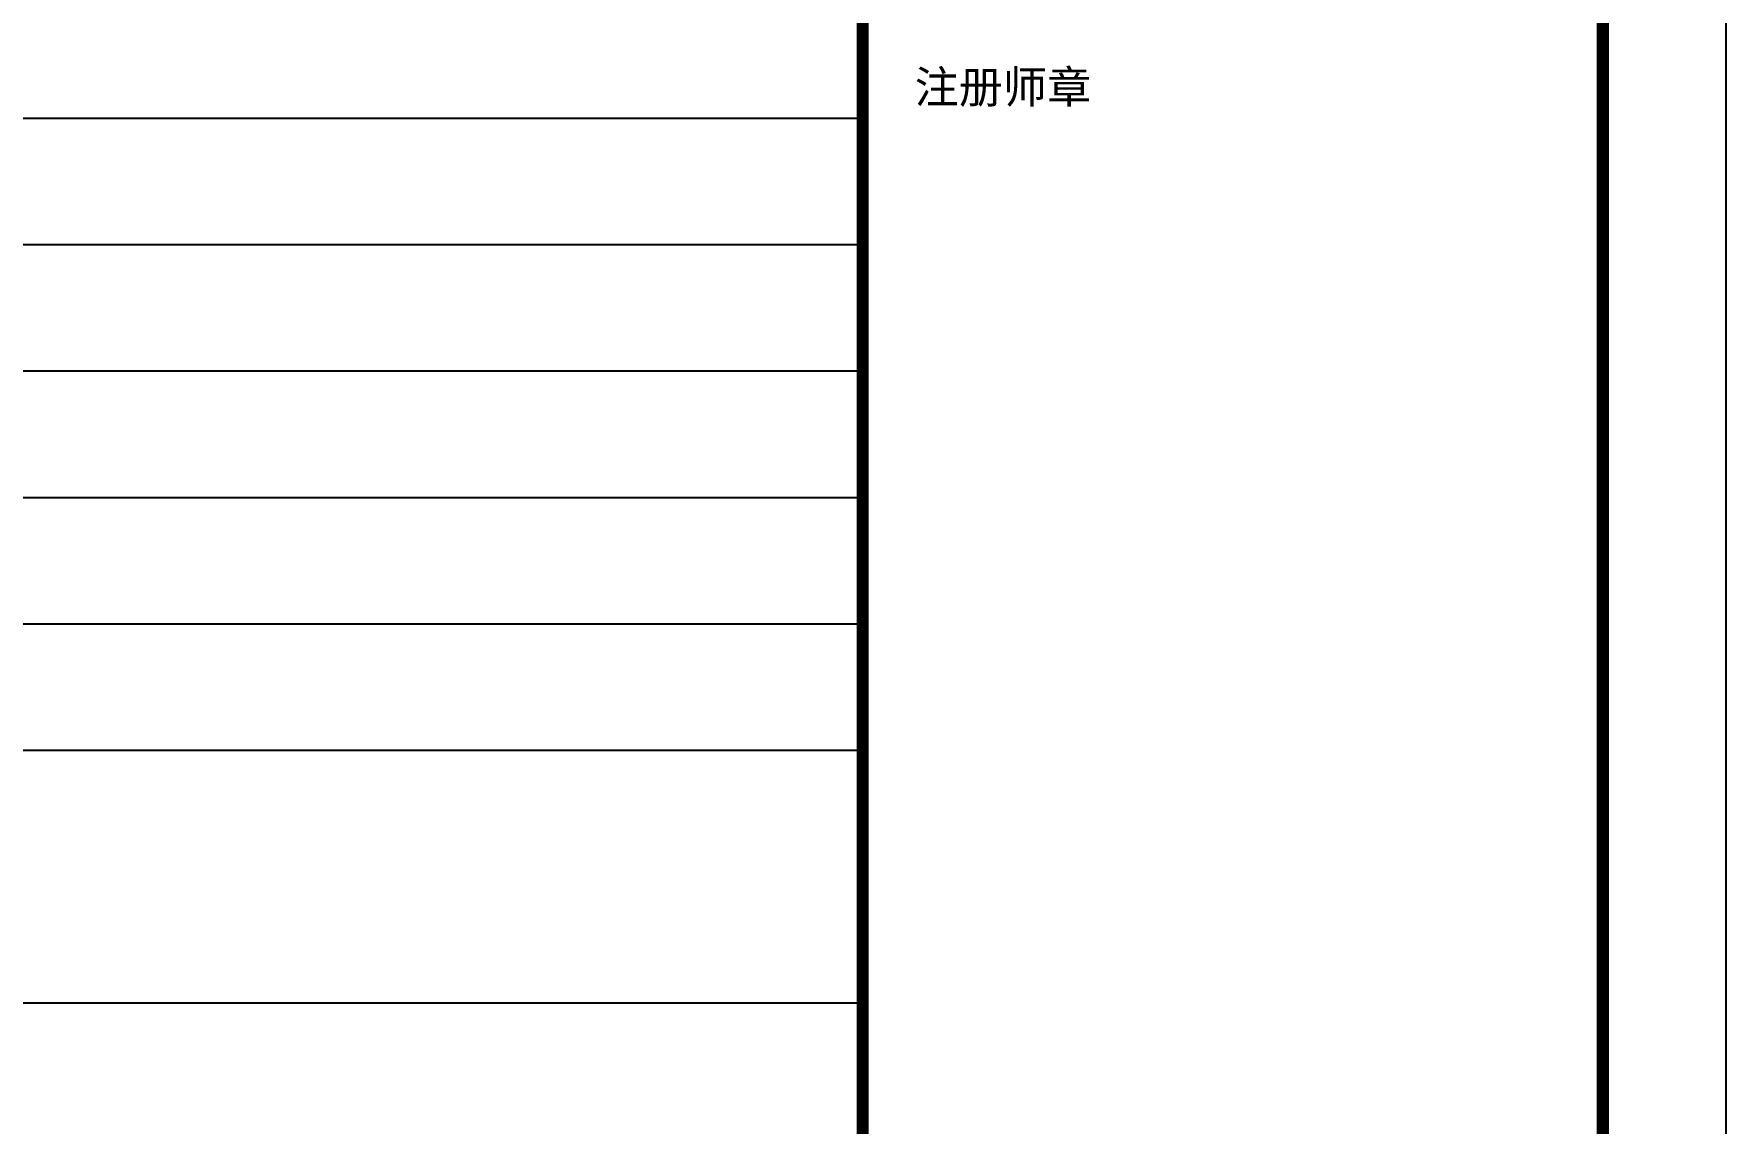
# Model space of a CAD drawing. Extents: x -17471 to 313636, y -71590 to 757901.
# Drawn here: x 278899 to 292636, y 30423 to 39272 of the extents above; entities that cross this region are included whole.
import ezdxf

# ---------------------------------------------------------------- set-up
doc = ezdxf.new("R2010")
doc.units = 0
doc.header["$LTSCALE"] = 1000
doc.header["$MEASUREMENT"] = 0
for name, color, linetype in [('F辅助线', 40, 'Continuous'), ('PUB_TITLE', 4, 'Continuous'), ('图框', 7, 'Continuous')]:
    doc.layers.add(name, color=color, linetype=linetype)
doc.styles.add('黑体', font='simhei.ttf', dxfattribs={"width": 0.6, "height": 4.3})

# ---------------------------------------------------------------- blocks, each defined once
blk = doc.blocks.new('结构图签1')
at = {"layer": '图框', "color": 4, "const_width": 98.6}
blk.add_lwpolyline([(333761, 58400), (339771, 58400), (339771, 1000), (333761, 1000)], close=True, dxfattribs=at)
at = {"layer": '图框', "color": 4, "style": '黑体'}
blk.add_text('注册师章', height=262.9, dxfattribs=at).set_placement((334183, 38709))

msp = doc.modelspace()

# ---------------------------------------------------------------- linework, layer by layer
at = {"layer": 'F辅助线', "color": 67, "linetype": 'Continuous'}
for p, q in [((255773.7, 38585.9), (285626.6, 38585.9)), ((255773.7, 37559.5), (285626.6, 37559.5)), ((255773.7, 36533.1), (285626.6, 36533.1)), ((255773.7, 35506.7), (285626.6, 35506.7)), ((255773.7, 34480.3), (285626.6, 34480.3)), ((255773.7, 33453.9), (285626.6, 33453.9)), ((255773.7, 31401.2), (285626.6, 31401.2))]:
    msp.add_line(p, q, dxfattribs=at)
at = {"layer": 'PUB_TITLE'}
msp.add_lwpolyline([(187535.9, 0), (292635.9, 0), (292635.9, 59400), (187535.9, 59400)], close=True, dxfattribs=at)
at = {"layer": 'PUB_TITLE', "const_width": 100}
msp.add_lwpolyline([(190035.9, 1000), (291635.9, 1000), (291635.9, 58400), (190035.9, 58400)], close=True, dxfattribs=at)
at = {"layer": 'PUB_TITLE', "color": 6, "const_width": 50}
msp.add_lwpolyline([(255773.7, 58400), (285626.6, 58400), (285626.6, 10873.3), (255773.7, 10873.3)], close=True, dxfattribs=at)

# ---------------------------------------------------------------- block references
msp.add_blockref('结构图签1', (-48134.7, 0))

doc.saveas('drawing.dxf')
